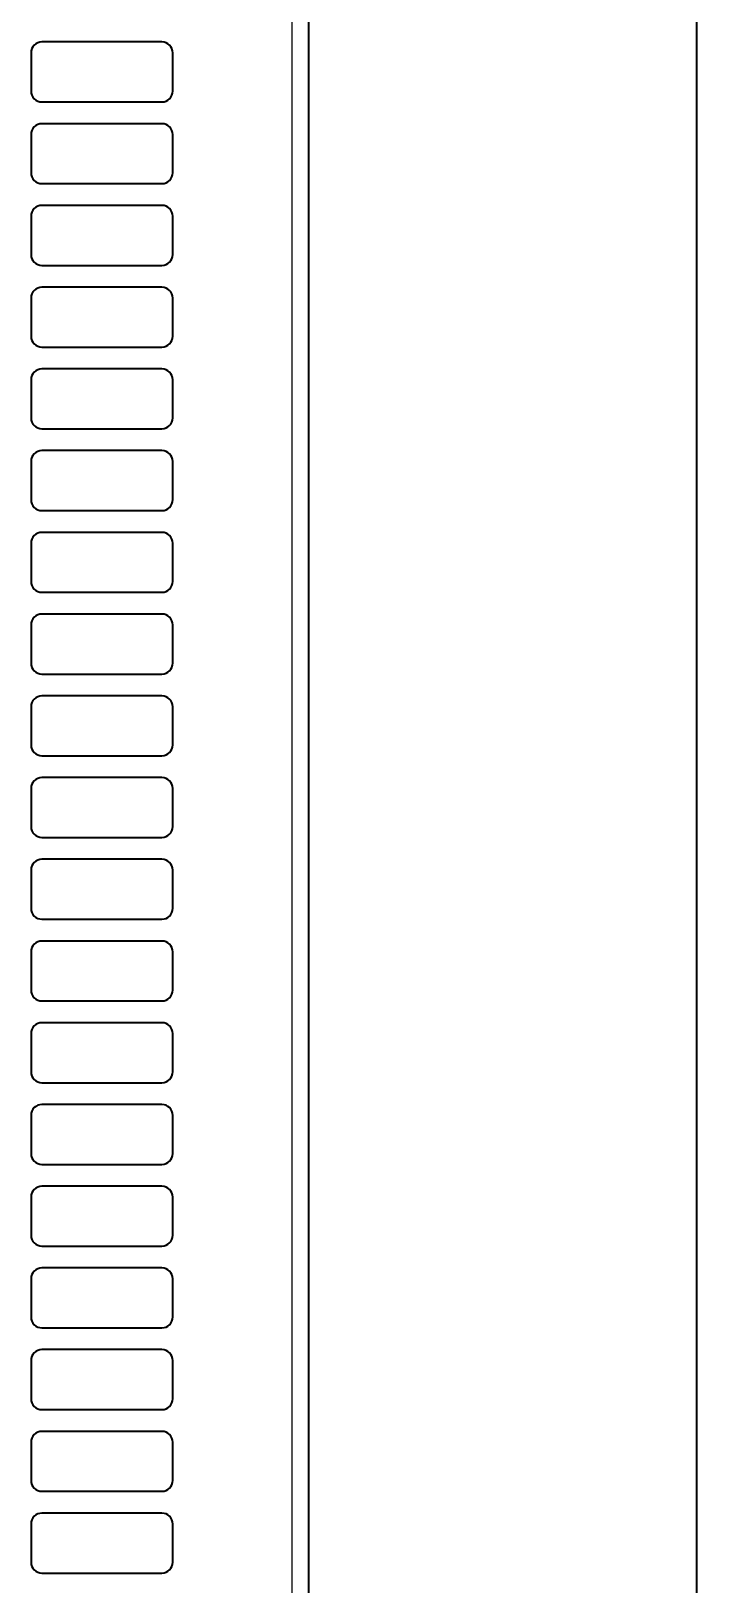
# Model space of a CAD drawing. Header units: millimetres. Extents: x -1039 to 1236, y -456 to 1988.
# Drawn here: x -99 to 24.7, y 1362.1 to 1647.1 of the extents above; entities that cross this region are included whole.
import ezdxf

# ---------------------------------------------------------------- set-up
doc = ezdxf.new("R2010")
doc.units = ezdxf.units.MM
doc.layers.add('FORMAT', color=7, linetype='Continuous')
doc.styles.add('SLDTEXTSTYLE0', font='TXT', dxfattribs={"width": 0.75})
doc.dimstyles.new('SLDDIMSTYLE0', dxfattribs={"dimtxt": 20, "dimasz": 10, "dimexe": 0, "dimexo": 0.0625, "dimgap": 5, "dimtad": 2, "dimdec": 1, "dimrnd": 1e-09, "dimzin": 12, "dimdsep": 46, "dimtxsty": 'SLDTEXTSTYLE0', "dimsah": 1, "dimcen": 0.09, "dimadec": 0, "dimazin": 3, "dimtfac": 1, "dimtofl": 0, "dimtmove": 0, "dimatfit": 3, "dimfxl": 0, "dimfrac": 2, "dimtolj": 1, "dimtzin": 12, "dimarcsym": 0})

# ---------------------------------------------------------------- blocks, each defined once
blk = doc.blocks.new('_D_2')
at = {"layer": 'FORMAT'}
for p, q in [((-59.51, 1748.56), (24.13, 1748.56)), ((23.13, 1748.56), (23.13, -151.44)), ((-59.51, -151.44), (24.13, -151.44))]:
    blk.add_line(p, q, dxfattribs=at)
for points in [[(23.13, 1748.56), (21.59, 1738.56), (24.67, 1738.56)], [(23.13, -151.44), (24.67, -141.44), (21.59, -141.44)]]:
    blk.add_solid(points, dxfattribs=at)
at = {"layer": 'FORMAT', "insert": (-2.65, 769.01), "char_height": 20, "attachment_point": 1, "rotation": 90, "style": 'SLDTEXTSTYLE0'}
blk.add_mtext('1900', dxfattribs=at)

msp = doc.modelspace()

# ---------------------------------------------------------------- linework, layer by layer
at = {"color": 8, "linetype": 'Continuous', "lineweight": 18}
msp.add_line((-51.12, -242.94), (-51.12, 1840.06), dxfattribs=at)
at = {"color": 7, "linetype": 'Continuous', "lineweight": 25}
for p, q in [((-48.02, -242.94), (-48.02, 1840.06)), ((-75.02, 1645.06), (-97.02, 1645.06)), ((-99.02, 1643.06), (-99.02, 1636.06)), ((-73.02, 1636.06), (-73.02, 1643.06)), ((-97.02, 1634.06), (-75.02, 1634.06)), ((-99.02, 1628.06), (-99.02, 1621.06)), ((-75.02, 1630.06), (-97.02, 1630.06)), ((-73.02, 1621.06), (-73.02, 1628.06)), ((-97.02, 1619.06), (-75.02, 1619.06)), ((-75.02, 1615.06), (-97.02, 1615.06)), ((-99.02, 1613.06), (-99.02, 1606.06)), ((-73.02, 1606.06), (-73.02, 1613.06)), ((-97.02, 1604.06), (-75.02, 1604.06)), ((-75.02, 1600.06), (-97.02, 1600.06)), ((-99.02, 1598.06), (-99.02, 1591.06)), ((-73.02, 1591.06), (-73.02, 1598.06)), ((-97.02, 1589.06), (-75.02, 1589.06)), ((-75.02, 1585.06), (-97.02, 1585.06)), ((-99.02, 1583.06), (-99.02, 1576.06)), ((-73.02, 1576.06), (-73.02, 1583.06)), ((-97.02, 1574.06), (-75.02, 1574.06)), ((-99.02, 1568.06), (-99.02, 1561.06)), ((-75.02, 1570.06), (-97.02, 1570.06)), ((-73.02, 1561.06), (-73.02, 1568.06)), ((-97.02, 1559.06), (-75.02, 1559.06)), ((-75.02, 1555.06), (-97.02, 1555.06)), ((-99.02, 1553.06), (-99.02, 1546.06)), ((-73.02, 1546.06), (-73.02, 1553.06)), ((-97.02, 1544.06), (-75.02, 1544.06)), ((-75.02, 1540.06), (-97.02, 1540.06)), ((-99.02, 1538.06), (-99.02, 1531.06)), ((-73.02, 1531.06), (-73.02, 1538.06)), ((-97.02, 1529.06), (-75.02, 1529.06)), ((-75.02, 1525.06), (-97.02, 1525.06)), ((-99.02, 1523.06), (-99.02, 1516.06)), ((-73.02, 1516.06), (-73.02, 1523.06)), ((-97.02, 1514.06), (-75.02, 1514.06)), ((-99.02, 1508.06), (-99.02, 1501.06)), ((-75.02, 1510.06), (-97.02, 1510.06)), ((-73.02, 1501.06), (-73.02, 1508.06)), ((-97.02, 1499.06), (-75.02, 1499.06)), ((-75.02, 1495.06), (-97.02, 1495.06)), ((-99.02, 1493.06), (-99.02, 1486.06)), ((-73.02, 1486.06), (-73.02, 1493.06)), ((-97.02, 1484.06), (-75.02, 1484.06)), ((-75.02, 1480.06), (-97.02, 1480.06)), ((-99.02, 1478.06), (-99.02, 1471.06)), ((-73.02, 1471.06), (-73.02, 1478.06)), ((-97.02, 1469.06), (-75.02, 1469.06)), ((-75.02, 1465.06), (-97.02, 1465.06)), ((-99.02, 1463.06), (-99.02, 1456.06)), ((-73.02, 1456.06), (-73.02, 1463.06)), ((-97.02, 1454.06), (-75.02, 1454.06)), ((-99.02, 1448.06), (-99.02, 1441.06)), ((-75.02, 1450.06), (-97.02, 1450.06)), ((-73.02, 1441.06), (-73.02, 1448.06)), ((-97.02, 1439.06), (-75.02, 1439.06)), ((-75.02, 1435.06), (-97.02, 1435.06)), ((-99.02, 1433.06), (-99.02, 1426.06)), ((-73.02, 1426.06), (-73.02, 1433.06)), ((-97.02, 1424.06), (-75.02, 1424.06)), ((-75.02, 1420.06), (-97.02, 1420.06)), ((-99.02, 1418.06), (-99.02, 1411.06)), ((-73.02, 1411.06), (-73.02, 1418.06)), ((-97.02, 1409.06), (-75.02, 1409.06)), ((-75.02, 1405.06), (-97.02, 1405.06)), ((-99.02, 1403.06), (-99.02, 1396.06)), ((-73.02, 1396.06), (-73.02, 1403.06)), ((-97.02, 1394.06), (-75.02, 1394.06)), ((-99.02, 1388.06), (-99.02, 1381.06)), ((-75.02, 1390.06), (-97.02, 1390.06)), ((-73.02, 1381.06), (-73.02, 1388.06)), ((-97.02, 1379.06), (-75.02, 1379.06)), ((-75.02, 1375.06), (-97.02, 1375.06)), ((-99.02, 1373.06), (-99.02, 1366.06)), ((-73.02, 1366.06), (-73.02, 1373.06)), ((-97.02, 1364.06), (-75.02, 1364.06))]:
    msp.add_line(p, q, dxfattribs=at)
for centre, start, end in [((-97.02, 1643.06), 90, 180), ((-75.02, 1643.06), 0, 90), ((-97.02, 1636.06), 180, 270), ((-75.02, 1636.06), 270, 0), ((-97.02, 1628.06), 90, 180), ((-75.02, 1628.06), 0, 90), ((-97.02, 1621.06), 180, 270), ((-75.02, 1621.06), 270, 0), ((-97.02, 1613.06), 90, 180), ((-75.02, 1613.06), 0, 90), ((-97.02, 1606.06), 180, 270), ((-75.02, 1606.06), 270, 0), ((-97.02, 1598.06), 90, 180), ((-75.02, 1598.06), 0, 90), ((-97.02, 1591.06), 180, 270), ((-75.02, 1591.06), 270, 0), ((-97.02, 1583.06), 90, 180), ((-75.02, 1583.06), 0, 90), ((-97.02, 1576.06), 180, 270), ((-75.02, 1576.06), 270, 0), ((-97.02, 1568.06), 90, 180), ((-75.02, 1568.06), 0, 90), ((-97.02, 1561.06), 180, 270), ((-75.02, 1561.06), 270, 0), ((-97.02, 1553.06), 90, 180), ((-75.02, 1553.06), 0, 90), ((-97.02, 1546.06), 180, 270), ((-75.02, 1546.06), 270, 0), ((-97.02, 1538.06), 90, 180), ((-75.02, 1538.06), 0, 90), ((-97.02, 1531.06), 180, 270), ((-75.02, 1531.06), 270, 0), ((-97.02, 1523.06), 90, 180), ((-75.02, 1523.06), 0, 90), ((-97.02, 1516.06), 180, 270), ((-75.02, 1516.06), 270, 0), ((-97.02, 1508.06), 90, 180), ((-75.02, 1508.06), 0, 90), ((-97.02, 1501.06), 180, 270), ((-75.02, 1501.06), 270, 0), ((-97.02, 1493.06), 90, 180), ((-75.02, 1493.06), 0, 90), ((-97.02, 1486.06), 180, 270), ((-75.02, 1486.06), 270, 0), ((-97.02, 1478.06), 90, 180), ((-75.02, 1478.06), 0, 90), ((-97.02, 1471.06), 180, 270), ((-75.02, 1471.06), 270, 0), ((-97.02, 1463.06), 90, 180), ((-75.02, 1463.06), 0, 90), ((-97.02, 1456.06), 180, 270), ((-75.02, 1456.06), 270, 0), ((-97.02, 1448.06), 90, 180), ((-75.02, 1448.06), 0, 90), ((-97.02, 1441.06), 180, 270), ((-75.02, 1441.06), 270, 0), ((-97.02, 1433.06), 90, 180), ((-75.02, 1433.06), 0, 90), ((-97.02, 1426.06), 180, 270), ((-75.02, 1426.06), 270, 0), ((-97.02, 1418.06), 90, 180), ((-75.02, 1418.06), 0, 90), ((-97.02, 1411.06), 180, 270), ((-75.02, 1411.06), 270, 0), ((-97.02, 1403.06), 90, 180), ((-75.02, 1403.06), 0, 90), ((-97.02, 1396.06), 180, 270), ((-75.02, 1396.06), 270, 0), ((-97.02, 1388.06), 90, 180), ((-75.02, 1388.06), 0, 90), ((-97.02, 1381.06), 180, 270), ((-75.02, 1381.06), 270, 0), ((-97.02, 1373.06), 90, 180), ((-75.02, 1373.06), 0, 90), ((-97.02, 1366.06), 180, 270), ((-75.02, 1366.06), 270, 0)]:
    msp.add_arc(centre, 2, start, end, dxfattribs=at)

# ---------------------------------------------------------------- dimensions: what is measured, and where the dimension line sits
at = {"layer": 'FORMAT'}
dim = msp.add_linear_dim(base=(23.13, -151.44), p1=(-59.52, 1748.56), p2=(-59.52, -151.44), angle=90, dimstyle='SLDDIMSTYLE0', dxfattribs=at)
dim.commit()
dim.dimension.update_dxf_attribs({"geometry": '_D_2', "text_midpoint": (23.13, 798.56), "dimtype": 160})

doc.saveas('drawing.dxf')
